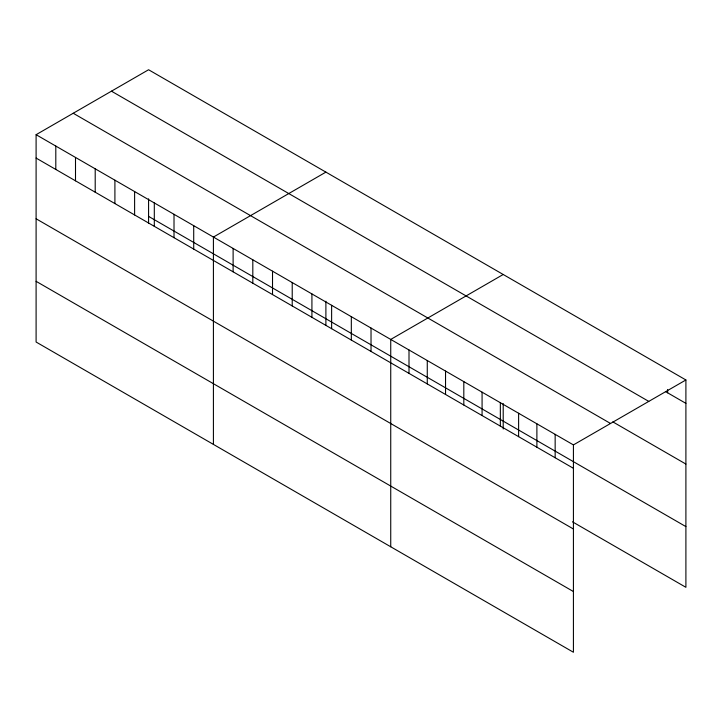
<?xml version="1.0" encoding="UTF-8"?>
<svg xmlns="http://www.w3.org/2000/svg" width="722" height="722" viewBox="0 0 722 722"><rect width="100%" height="100%" fill="white"/><g stroke="black" fill="none" stroke-linecap="round" stroke-linejoin="round"><path stroke-width="1.08" d="M36.1 134.689L573.421 444.905L573.421 652.255L36.1 342.029L36.1 134.689L148.579 69.745L685.9 379.971L685.9 587.311L572.438 521.807M325.893 172.125L213.414 237.06L213.414 444.4M503.207 274.495L390.737 339.43L390.737 546.78M573.421 444.905L685.9 379.971M665.711 391.703L685.9 403.363M111.459 91.18L648.78 401.396M612.825 421.874L685.9 464.066M73.22 113.255L610.541 423.48M148.579 216.383L685.9 526.609M36.1 158.073L573.421 468.298M36.1 218.784L573.421 529M36.1 281.327L573.421 591.544M667.633 389.474L667.633 392.813M555.155 434.364L555.155 457.748M536.888 423.814L536.888 447.207M518.613 413.264L518.613 436.657M503.207 403.58L503.207 429.003M500.346 402.714L500.346 426.106M482.079 392.172L482.079 415.556M463.813 381.622L463.813 405.015M445.537 371.072L445.537 394.465M427.271 360.531L427.271 383.914M409.004 349.98L409.004 373.373M371.027 328.059L371.027 351.452M351.325 316.687L351.325 340.071M331.624 305.307L331.624 328.7M325.893 301.2L325.893 325.505M311.922 293.935L311.922 317.328M292.22 282.555L292.22 305.947M272.519 271.183L272.519 294.576M252.817 259.812L252.817 283.195M233.116 248.431L233.116 271.824M193.713 225.688L193.713 249.072M174.011 214.308L174.011 237.7M154.309 202.936L154.309 226.329M148.579 198.83L148.579 223.134M134.608 191.565L134.608 214.948M114.906 180.184L114.906 203.577M95.205 168.813L95.205 192.205M75.503 157.441L75.503 180.825M55.802 146.061L55.802 169.453"/></g></svg>
